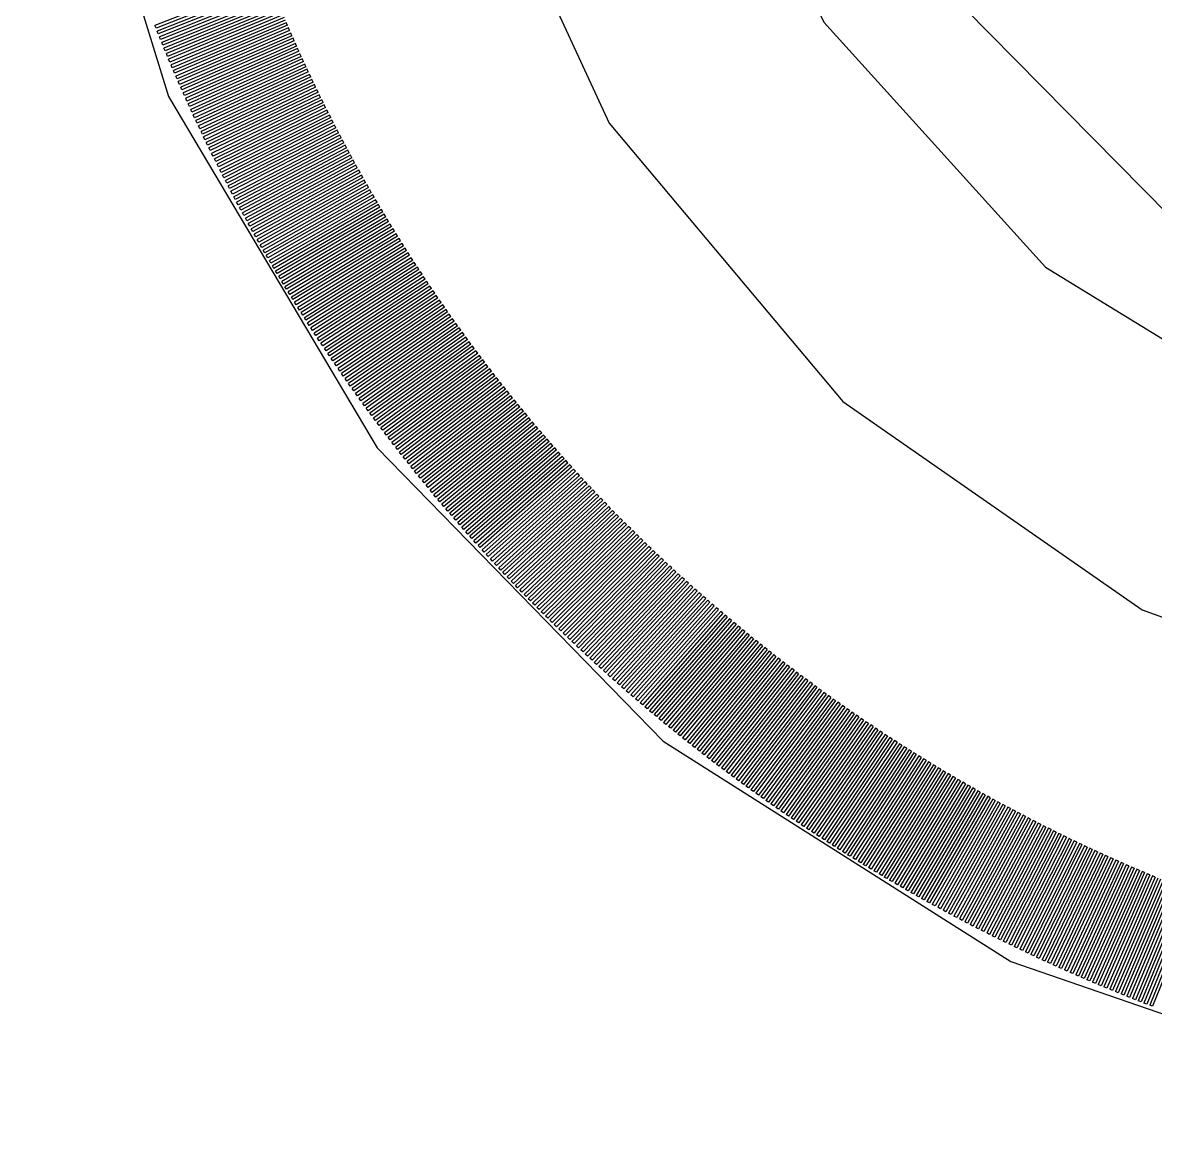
# Model space of a CAD drawing. Header units: millimetres. Extents: x -37.9 to 37.9, y -37.3 to 37.1.
# Drawn here: x -37.89 to -13.86, y -37.35 to -13.67 of the extents above; entities that cross this region are included whole.
import ezdxf

# ---------------------------------------------------------------- set-up
doc = ezdxf.new("R2010")
doc.units = ezdxf.units.MM

msp = doc.modelspace()

# ---------------------------------------------------------------- linework, layer by layer
at = {"color": 7, "linetype": 'Continuous'}
for p, q in [((-32.664, -12.783), (-35.085, -13.73)), ((-32.642, -12.838), (-35.061, -13.79)), ((-32.62, -12.894), (-35.037, -13.85)), ((-32.598, -12.95), (-35.013, -13.91)), ((-32.575, -13.006), (-34.989, -13.97)), ((-32.553, -13.062), (-34.965, -14.03)), ((-32.53, -13.117), (-34.941, -14.089)), ((-32.507, -13.173), (-34.916, -14.149)), ((-32.484, -13.228), (-34.892, -14.209)), ((-32.461, -13.284), (-34.867, -14.268)), ((-32.438, -13.34), (-34.842, -14.328)), ((-32.415, -13.395), (-34.818, -14.388)), ((-32.392, -13.45), (-34.793, -14.447)), ((-32.369, -13.506), (-34.767, -14.507)), ((-32.345, -13.561), (-34.742, -14.566)), ((-32.322, -13.616), (-34.717, -14.626)), ((-32.298, -13.672), (-34.692, -14.685)), ((-32.274, -13.727), (-32.298, -13.672)), ((-35.061, -13.79), (-35.085, -13.73)), ((-35.013, -13.91), (-35.037, -13.85)), ((-32.274, -13.727), (-34.666, -14.744)), ((-32.25, -13.782), (-34.64, -14.804)), ((-32.226, -13.837), (-34.615, -14.863)), ((-32.202, -13.892), (-34.589, -14.922)), ((-32.226, -13.837), (-32.25, -13.782)), ((-32.178, -13.947), (-32.202, -13.892)), ((-34.965, -14.03), (-34.989, -13.97)), ((-34.916, -14.149), (-34.941, -14.089)), ((-32.178, -13.947), (-34.563, -14.981)), ((-32.154, -14.002), (-34.537, -15.04)), ((-32.13, -14.057), (-34.511, -15.099)), ((-32.105, -14.112), (-34.485, -15.158)), ((-32.081, -14.167), (-34.458, -15.217)), ((-32.13, -14.057), (-32.154, -14.002)), ((-32.081, -14.167), (-32.105, -14.112)), ((-34.867, -14.268), (-34.892, -14.209)), ((-34.818, -14.388), (-34.842, -14.328)), ((-32.056, -14.222), (-34.432, -15.276)), ((-32.031, -14.277), (-34.405, -15.335)), ((-32.007, -14.332), (-34.379, -15.394)), ((-31.982, -14.386), (-34.352, -15.453)), ((-32.031, -14.277), (-32.056, -14.222)), ((-31.982, -14.386), (-32.007, -14.332)), ((-34.767, -14.507), (-34.793, -14.447)), ((-34.717, -14.626), (-34.742, -14.566)), ((-31.957, -14.441), (-34.325, -15.511)), ((-31.932, -14.496), (-34.298, -15.57)), ((-31.906, -14.55), (-34.271, -15.629)), ((-31.881, -14.605), (-34.244, -15.687)), ((-31.856, -14.659), (-34.216, -15.746)), ((-31.932, -14.496), (-31.957, -14.441)), ((-31.881, -14.605), (-31.906, -14.55)), ((-31.83, -14.714), (-31.856, -14.659)), ((-34.666, -14.744), (-34.692, -14.685)), ((-34.615, -14.863), (-34.64, -14.804)), ((-31.83, -14.714), (-34.189, -15.804)), ((-31.804, -14.768), (-34.162, -15.863)), ((-31.779, -14.823), (-34.134, -15.921)), ((-31.753, -14.877), (-34.106, -15.979)), ((-31.779, -14.823), (-31.804, -14.768)), ((-31.727, -14.931), (-31.753, -14.877)), ((-34.563, -14.981), (-34.589, -14.922)), ((-34.511, -15.099), (-34.537, -15.04)), ((-31.727, -14.931), (-34.078, -16.038)), ((-31.701, -14.985), (-34.051, -16.096)), ((-31.675, -15.04), (-34.022, -16.154)), ((-31.649, -15.094), (-33.994, -16.212)), ((-31.675, -15.04), (-31.701, -14.985)), ((-31.623, -15.148), (-31.649, -15.094)), ((-34.458, -15.217), (-34.485, -15.158)), ((-34.405, -15.335), (-34.432, -15.276)), ((-31.623, -15.148), (-33.966, -16.27)), ((-31.596, -15.202), (-33.938, -16.328)), ((-31.57, -15.256), (-33.909, -16.386)), ((-31.543, -15.31), (-33.881, -16.444)), ((-31.517, -15.364), (-33.852, -16.502)), ((-31.57, -15.256), (-31.596, -15.202)), ((-31.517, -15.364), (-31.543, -15.31)), ((-34.352, -15.453), (-34.379, -15.394)), ((-34.298, -15.57), (-34.325, -15.511)), ((-31.49, -15.417), (-33.823, -16.56)), ((-31.463, -15.471), (-33.795, -16.618)), ((-31.436, -15.525), (-33.766, -16.676)), ((-31.409, -15.579), (-33.737, -16.733)), ((-31.463, -15.471), (-31.49, -15.417)), ((-31.409, -15.579), (-31.436, -15.525)), ((-34.244, -15.687), (-34.271, -15.629)), ((-34.189, -15.804), (-34.216, -15.746)), ((-34.134, -15.921), (-34.162, -15.863)), ((-31.382, -15.632), (-33.708, -16.791)), ((-31.355, -15.686), (-33.678, -16.849)), ((-31.327, -15.74), (-33.649, -16.906)), ((-31.3, -15.793), (-33.619, -16.964)), ((-31.272, -15.847), (-33.59, -17.021)), ((-31.355, -15.686), (-31.382, -15.632)), ((-31.3, -15.793), (-31.327, -15.74)), ((-31.245, -15.9), (-31.272, -15.847)), ((-34.078, -16.038), (-34.106, -15.979)), ((-34.022, -16.154), (-34.051, -16.096)), ((-31.245, -15.9), (-33.56, -17.078)), ((-31.217, -15.953), (-33.53, -17.136)), ((-31.189, -16.007), (-33.501, -17.193)), ((-31.161, -16.06), (-33.471, -17.25)), ((-31.189, -16.007), (-31.217, -15.953)), ((-31.133, -16.113), (-31.161, -16.06)), ((-33.966, -16.27), (-33.994, -16.212)), ((-33.909, -16.386), (-33.938, -16.328)), ((-31.133, -16.113), (-33.441, -17.307)), ((-31.105, -16.166), (-33.41, -17.365)), ((-31.077, -16.22), (-33.38, -17.422)), ((-31.049, -16.273), (-33.35, -17.479)), ((-31.02, -16.326), (-33.319, -17.536)), ((-31.077, -16.22), (-31.105, -16.166)), ((-31.02, -16.326), (-31.049, -16.273)), ((-33.852, -16.502), (-33.881, -16.444)), ((-33.795, -16.618), (-33.823, -16.56)), ((-30.992, -16.379), (-33.289, -17.593)), ((-30.963, -16.432), (-33.258, -17.649)), ((-30.935, -16.485), (-33.227, -17.706)), ((-30.906, -16.537), (-33.196, -17.763)), ((-30.963, -16.432), (-30.992, -16.379)), ((-30.906, -16.537), (-30.935, -16.485)), ((-33.737, -16.733), (-33.766, -16.676)), ((-33.678, -16.849), (-33.708, -16.791)), ((-30.877, -16.59), (-33.165, -17.82)), ((-30.848, -16.643), (-33.134, -17.876)), ((-30.819, -16.696), (-33.103, -17.933)), ((-30.79, -16.748), (-33.072, -17.989)), ((-30.761, -16.801), (-33.04, -18.046)), ((-30.848, -16.643), (-30.877, -16.59)), ((-30.79, -16.748), (-30.819, -16.696)), ((-30.731, -16.853), (-30.761, -16.801)), ((-33.619, -16.964), (-33.649, -16.906)), ((-33.56, -17.078), (-33.59, -17.021)), ((-30.731, -16.853), (-33.009, -18.102)), ((-30.702, -16.906), (-32.977, -18.159)), ((-30.672, -16.958), (-32.946, -18.215)), ((-30.643, -17.011), (-32.914, -18.271)), ((-30.613, -17.063), (-32.882, -18.327)), ((-30.672, -16.958), (-30.702, -16.906)), ((-30.613, -17.063), (-30.643, -17.011)), ((-33.501, -17.193), (-33.53, -17.136)), ((-33.441, -17.307), (-33.471, -17.25)), ((-30.583, -17.115), (-32.85, -18.384)), ((-30.553, -17.167), (-32.818, -18.44)), ((-30.524, -17.22), (-32.786, -18.496)), ((-30.493, -17.272), (-32.753, -18.552)), ((-30.553, -17.167), (-30.583, -17.115)), ((-30.493, -17.272), (-30.524, -17.22)), ((-33.38, -17.422), (-33.41, -17.365)), ((-33.319, -17.536), (-33.35, -17.479)), ((-30.463, -17.324), (-32.721, -18.608)), ((-30.433, -17.376), (-32.688, -18.663)), ((-30.403, -17.428), (-32.656, -18.719)), ((-30.372, -17.48), (-32.623, -18.775)), ((-30.342, -17.531), (-32.59, -18.831)), ((-30.433, -17.376), (-30.463, -17.324)), ((-30.372, -17.48), (-30.403, -17.428)), ((-30.311, -17.583), (-30.342, -17.531)), ((-33.258, -17.649), (-33.289, -17.593)), ((-33.196, -17.763), (-33.227, -17.706)), ((-30.311, -17.583), (-32.558, -18.886)), ((-30.28, -17.635), (-32.525, -18.942)), ((-30.25, -17.687), (-32.491, -18.997)), ((-30.219, -17.738), (-32.458, -19.053)), ((-30.25, -17.687), (-30.28, -17.635)), ((-30.188, -17.79), (-30.219, -17.738)), ((-33.134, -17.876), (-33.165, -17.82)), ((-33.072, -17.989), (-33.103, -17.933)), ((-30.188, -17.79), (-32.425, -19.108)), ((-30.157, -17.841), (-32.392, -19.164)), ((-30.125, -17.893), (-32.358, -19.219)), ((-30.094, -17.944), (-32.325, -19.274)), ((-30.063, -17.996), (-32.291, -19.329)), ((-30.125, -17.893), (-30.157, -17.841)), ((-30.063, -17.996), (-30.094, -17.944)), ((-33.009, -18.102), (-33.04, -18.046)), ((-32.946, -18.215), (-32.977, -18.159)), ((-30.031, -18.047), (-32.257, -19.384)), ((-30, -18.098), (-32.223, -19.439)), ((-29.968, -18.149), (-32.189, -19.494)), ((-29.937, -18.201), (-32.155, -19.549)), ((-29.905, -18.252), (-32.121, -19.604)), ((-30, -18.098), (-30.031, -18.047)), ((-29.937, -18.201), (-29.968, -18.149)), ((-29.873, -18.303), (-29.905, -18.252)), ((-32.882, -18.327), (-32.914, -18.271)), ((-32.818, -18.44), (-32.85, -18.384)), ((-32.753, -18.552), (-32.786, -18.496)), ((-29.873, -18.303), (-32.087, -19.659)), ((-29.841, -18.354), (-32.052, -19.714)), ((-29.809, -18.405), (-32.018, -19.769)), ((-29.777, -18.455), (-31.983, -19.823)), ((-29.744, -18.506), (-31.949, -19.878)), ((-29.809, -18.405), (-29.841, -18.354)), ((-29.744, -18.506), (-29.777, -18.455)), ((-32.688, -18.663), (-32.721, -18.608)), ((-32.623, -18.775), (-32.656, -18.719)), ((-29.712, -18.557), (-31.914, -19.932)), ((-29.679, -18.608), (-31.879, -19.987)), ((-29.647, -18.658), (-31.844, -20.041)), ((-29.614, -18.709), (-31.809, -20.095)), ((-29.679, -18.608), (-29.712, -18.557)), ((-29.614, -18.709), (-29.647, -18.658)), ((-32.558, -18.886), (-32.59, -18.831)), ((-32.491, -18.997), (-32.525, -18.942)), ((-29.582, -18.759), (-31.774, -20.15)), ((-29.549, -18.81), (-31.739, -20.204)), ((-29.516, -18.86), (-31.703, -20.258)), ((-29.483, -18.911), (-31.668, -20.312)), ((-29.45, -18.961), (-31.632, -20.366)), ((-29.549, -18.81), (-29.582, -18.759)), ((-29.483, -18.911), (-29.516, -18.86)), ((-29.417, -19.011), (-29.45, -18.961)), ((-32.425, -19.108), (-32.458, -19.053)), ((-32.358, -19.219), (-32.392, -19.164)), ((-29.417, -19.011), (-31.597, -20.42)), ((-29.383, -19.061), (-31.561, -20.474)), ((-29.35, -19.112), (-31.525, -20.528)), ((-29.317, -19.162), (-31.489, -20.582)), ((-29.283, -19.212), (-31.453, -20.635)), ((-29.35, -19.112), (-29.383, -19.061)), ((-29.283, -19.212), (-29.317, -19.162)), ((-32.291, -19.329), (-32.325, -19.274)), ((-32.223, -19.439), (-32.257, -19.384)), ((-29.249, -19.262), (-31.417, -20.689)), ((-29.216, -19.311), (-31.381, -20.743)), ((-29.182, -19.361), (-31.345, -20.796)), ((-29.148, -19.411), (-31.308, -20.85)), ((-29.114, -19.461), (-31.272, -20.903)), ((-29.216, -19.311), (-29.249, -19.262)), ((-29.148, -19.411), (-29.182, -19.361)), ((-29.08, -19.51), (-29.114, -19.461)), ((-32.155, -19.549), (-32.189, -19.494)), ((-32.087, -19.659), (-32.121, -19.604)), ((-29.08, -19.51), (-31.235, -20.956)), ((-29.046, -19.56), (-31.199, -21.01)), ((-29.012, -19.61), (-31.162, -21.063)), ((-28.977, -19.659), (-31.125, -21.116)), ((-28.943, -19.708), (-31.088, -21.169)), ((-29.012, -19.61), (-29.046, -19.56)), ((-28.943, -19.708), (-28.977, -19.659)), ((-32.018, -19.769), (-32.052, -19.714)), ((-31.949, -19.878), (-31.983, -19.823)), ((-31.879, -19.987), (-31.914, -19.932)), ((-28.908, -19.758), (-31.051, -21.222)), ((-28.874, -19.807), (-31.014, -21.275)), ((-28.839, -19.856), (-30.976, -21.328)), ((-28.804, -19.905), (-30.939, -21.381)), ((-28.874, -19.807), (-28.908, -19.758)), ((-28.804, -19.905), (-28.839, -19.856)), ((-31.809, -20.095), (-31.844, -20.041)), ((-31.739, -20.204), (-31.774, -20.15)), ((-28.77, -19.955), (-30.902, -21.433)), ((-28.735, -20.004), (-30.864, -21.486)), ((-28.7, -20.053), (-30.827, -21.539)), ((-28.664, -20.102), (-30.789, -21.591)), ((-28.629, -20.15), (-30.751, -21.644)), ((-28.735, -20.004), (-28.77, -19.955)), ((-28.664, -20.102), (-28.7, -20.053)), ((-28.594, -20.199), (-28.629, -20.15)), ((-31.668, -20.312), (-31.703, -20.258)), ((-31.597, -20.42), (-31.632, -20.366)), ((-28.594, -20.199), (-30.713, -21.696)), ((-28.559, -20.248), (-30.675, -21.749)), ((-28.523, -20.297), (-30.637, -21.801)), ((-28.488, -20.345), (-30.599, -21.853)), ((-28.452, -20.394), (-30.561, -21.905)), ((-28.523, -20.297), (-28.559, -20.248)), ((-28.452, -20.394), (-28.488, -20.345)), ((-31.525, -20.528), (-31.561, -20.474)), ((-31.453, -20.635), (-31.489, -20.582)), ((-28.416, -20.442), (-30.522, -21.957)), ((-28.38, -20.491), (-30.484, -22.009)), ((-28.345, -20.539), (-30.445, -22.061)), ((-28.309, -20.587), (-30.406, -22.113)), ((-28.272, -20.636), (-30.368, -22.165)), ((-28.38, -20.491), (-28.416, -20.442)), ((-28.309, -20.587), (-28.345, -20.539)), ((-28.236, -20.684), (-28.272, -20.636)), ((-31.381, -20.743), (-31.417, -20.689)), ((-31.308, -20.85), (-31.345, -20.796)), ((-31.235, -20.956), (-31.272, -20.903)), ((-28.236, -20.684), (-30.329, -22.217)), ((-28.2, -20.732), (-30.29, -22.268)), ((-28.164, -20.78), (-30.251, -22.32)), ((-28.127, -20.828), (-30.212, -22.372)), ((-28.091, -20.876), (-30.173, -22.423)), ((-28.164, -20.78), (-28.2, -20.732)), ((-28.091, -20.876), (-28.127, -20.828)), ((-31.162, -21.063), (-31.199, -21.01)), ((-31.088, -21.169), (-31.125, -21.116)), ((-28.054, -20.924), (-30.133, -22.474)), ((-28.018, -20.972), (-30.094, -22.526)), ((-27.981, -21.019), (-30.054, -22.577)), ((-27.944, -21.067), (-30.015, -22.628)), ((-27.907, -21.115), (-29.975, -22.679)), ((-28.018, -20.972), (-28.054, -20.924)), ((-27.944, -21.067), (-27.981, -21.019)), ((-27.87, -21.162), (-27.907, -21.115)), ((-31.014, -21.275), (-31.051, -21.222)), ((-30.939, -21.381), (-30.976, -21.328)), ((-27.87, -21.162), (-29.935, -22.731)), ((-27.833, -21.21), (-29.896, -22.782)), ((-27.796, -21.257), (-29.856, -22.832)), ((-27.758, -21.304), (-29.816, -22.883)), ((-27.721, -21.352), (-29.776, -22.934)), ((-27.796, -21.257), (-27.833, -21.21)), ((-27.721, -21.352), (-27.758, -21.304)), ((-30.864, -21.486), (-30.902, -21.433)), ((-30.789, -21.591), (-30.827, -21.539)), ((-27.684, -21.399), (-29.735, -22.985)), ((-27.646, -21.446), (-29.695, -23.035)), ((-27.609, -21.493), (-29.655, -23.086)), ((-27.571, -21.54), (-29.614, -23.137)), ((-27.533, -21.587), (-29.574, -23.187)), ((-27.646, -21.446), (-27.684, -21.399)), ((-27.571, -21.54), (-27.609, -21.493)), ((-27.495, -21.634), (-27.533, -21.587)), ((-30.713, -21.696), (-30.751, -21.644)), ((-30.637, -21.801), (-30.675, -21.749)), ((-30.561, -21.905), (-30.599, -21.853)), ((-27.495, -21.634), (-29.533, -23.237)), ((-27.457, -21.681), (-29.492, -23.288)), ((-27.419, -21.728), (-29.451, -23.338)), ((-27.381, -21.774), (-29.41, -23.388)), ((-27.343, -21.821), (-29.369, -23.438)), ((-27.305, -21.868), (-29.328, -23.488)), ((-27.419, -21.728), (-27.457, -21.681)), ((-27.343, -21.821), (-27.381, -21.774)), ((-27.266, -21.914), (-27.305, -21.868)), ((-30.484, -22.009), (-30.522, -21.957)), ((-30.406, -22.113), (-30.445, -22.061)), ((-27.266, -21.914), (-29.287, -23.538)), ((-27.228, -21.961), (-29.246, -23.588)), ((-27.189, -22.007), (-29.204, -23.638)), ((-27.151, -22.053), (-29.163, -23.688)), ((-27.112, -22.099), (-29.121, -23.737)), ((-27.189, -22.007), (-27.228, -21.961)), ((-27.112, -22.099), (-27.151, -22.053)), ((-30.329, -22.217), (-30.368, -22.165)), ((-30.251, -22.32), (-30.29, -22.268)), ((-27.073, -22.146), (-29.08, -23.787)), ((-27.035, -22.192), (-29.038, -23.836)), ((-26.996, -22.238), (-28.996, -23.886)), ((-26.957, -22.284), (-28.954, -23.935)), ((-26.917, -22.33), (-28.912, -23.984)), ((-27.035, -22.192), (-27.073, -22.146)), ((-26.957, -22.284), (-26.996, -22.238)), ((-26.878, -22.375), (-26.917, -22.33)), ((-30.173, -22.423), (-30.212, -22.372)), ((-30.094, -22.526), (-30.133, -22.474)), ((-30.015, -22.628), (-30.054, -22.577)), ((-26.878, -22.375), (-28.87, -24.034)), ((-26.839, -22.421), (-28.828, -24.083)), ((-26.8, -22.467), (-28.786, -24.132)), ((-26.76, -22.512), (-28.743, -24.181)), ((-26.721, -22.558), (-28.701, -24.23)), ((-26.8, -22.467), (-26.839, -22.421)), ((-26.721, -22.558), (-26.76, -22.512)), ((-29.935, -22.731), (-29.975, -22.679)), ((-29.856, -22.832), (-29.896, -22.782)), ((-26.681, -22.603), (-28.658, -24.279)), ((-26.641, -22.649), (-28.616, -24.327)), ((-26.602, -22.694), (-28.573, -24.376)), ((-26.562, -22.739), (-28.53, -24.425)), ((-26.522, -22.785), (-28.488, -24.473)), ((-26.482, -22.83), (-28.445, -24.522)), ((-26.641, -22.649), (-26.681, -22.603)), ((-26.562, -22.739), (-26.602, -22.694)), ((-26.482, -22.83), (-26.522, -22.785)), ((-29.776, -22.934), (-29.816, -22.883)), ((-29.695, -23.035), (-29.735, -22.985)), ((-26.442, -22.875), (-28.402, -24.57)), ((-26.402, -22.92), (-28.358, -24.619)), ((-26.362, -22.965), (-28.315, -24.667)), ((-26.321, -23.01), (-28.272, -24.715)), ((-26.281, -23.054), (-28.228, -24.763)), ((-26.402, -22.92), (-26.442, -22.875)), ((-26.321, -23.01), (-26.362, -22.965)), ((-26.24, -23.099), (-26.281, -23.054)), ((-29.614, -23.137), (-29.655, -23.086)), ((-29.533, -23.237), (-29.574, -23.187)), ((-29.451, -23.338), (-29.492, -23.288)), ((-26.24, -23.099), (-28.185, -24.811)), ((-26.2, -23.144), (-28.141, -24.859)), ((-26.159, -23.188), (-28.098, -24.907)), ((-26.118, -23.233), (-28.054, -24.955)), ((-26.078, -23.277), (-28.01, -25.002)), ((-26.159, -23.188), (-26.2, -23.144)), ((-26.078, -23.277), (-26.118, -23.233)), ((-29.369, -23.438), (-29.41, -23.388)), ((-29.287, -23.538), (-29.328, -23.488)), ((-26.037, -23.322), (-27.966, -25.05)), ((-25.996, -23.366), (-27.922, -25.098)), ((-25.955, -23.41), (-27.878, -25.145)), ((-25.914, -23.454), (-27.834, -25.193)), ((-25.872, -23.498), (-27.79, -25.24)), ((-25.831, -23.542), (-27.746, -25.287)), ((-25.996, -23.366), (-26.037, -23.322)), ((-25.914, -23.454), (-25.955, -23.41)), ((-25.831, -23.542), (-25.872, -23.498)), ((-29.204, -23.638), (-29.246, -23.588)), ((-29.121, -23.737), (-29.163, -23.688)), ((-29.038, -23.836), (-29.08, -23.787)), ((-25.79, -23.586), (-27.701, -25.334)), ((-25.748, -23.63), (-27.657, -25.382)), ((-25.707, -23.674), (-27.612, -25.429)), ((-25.665, -23.718), (-27.567, -25.476)), ((-25.624, -23.761), (-27.523, -25.522)), ((-25.748, -23.63), (-25.79, -23.586)), ((-25.665, -23.718), (-25.707, -23.674)), ((-25.582, -23.805), (-25.624, -23.761)), ((-28.954, -23.935), (-28.996, -23.886)), ((-28.87, -24.034), (-28.912, -23.984)), ((-25.582, -23.805), (-27.478, -25.569)), ((-25.54, -23.849), (-27.433, -25.616)), ((-25.498, -23.892), (-27.388, -25.663)), ((-25.456, -23.935), (-27.343, -25.709)), ((-25.414, -23.979), (-27.298, -25.756)), ((-25.372, -24.022), (-27.252, -25.802)), ((-25.498, -23.892), (-25.54, -23.849)), ((-25.414, -23.979), (-25.456, -23.935)), ((-25.33, -24.065), (-25.372, -24.022)), ((-28.786, -24.132), (-28.828, -24.083)), ((-28.701, -24.23), (-28.743, -24.181)), ((-25.33, -24.065), (-27.207, -25.848)), ((-25.288, -24.108), (-27.162, -25.895)), ((-25.245, -24.151), (-27.116, -25.941)), ((-25.203, -24.194), (-27.071, -25.987)), ((-25.16, -24.237), (-27.025, -26.033)), ((-25.245, -24.151), (-25.288, -24.108)), ((-25.16, -24.237), (-25.203, -24.194)), ((-28.616, -24.327), (-28.658, -24.279)), ((-28.53, -24.425), (-28.573, -24.376)), ((-28.445, -24.522), (-28.488, -24.473)), ((-25.118, -24.28), (-26.979, -26.079)), ((-25.075, -24.322), (-26.933, -26.125)), ((-25.032, -24.365), (-26.887, -26.171)), ((-24.989, -24.407), (-26.841, -26.216)), ((-24.947, -24.45), (-26.795, -26.262)), ((-24.904, -24.492), (-26.749, -26.307)), ((-25.075, -24.322), (-25.118, -24.28)), ((-24.989, -24.407), (-25.032, -24.365)), ((-24.904, -24.492), (-24.947, -24.45)), ((-28.358, -24.619), (-28.402, -24.57)), ((-28.272, -24.715), (-28.315, -24.667)), ((-24.86, -24.535), (-26.703, -26.353)), ((-24.817, -24.577), (-26.657, -26.398)), ((-24.774, -24.619), (-26.61, -26.444)), ((-24.731, -24.661), (-26.564, -26.489)), ((-24.688, -24.703), (-26.517, -26.534)), ((-24.644, -24.745), (-26.47, -26.579)), ((-24.817, -24.577), (-24.86, -24.535)), ((-24.731, -24.661), (-24.774, -24.619)), ((-24.644, -24.745), (-24.688, -24.703)), ((-28.185, -24.811), (-28.228, -24.763)), ((-28.098, -24.907), (-28.141, -24.859)), ((-28.01, -25.002), (-28.054, -24.955)), ((-24.601, -24.787), (-26.424, -26.624)), ((-24.557, -24.829), (-26.377, -26.669)), ((-24.513, -24.87), (-26.33, -26.714)), ((-24.47, -24.912), (-26.283, -26.758)), ((-24.426, -24.954), (-26.236, -26.803)), ((-24.382, -24.995), (-26.189, -26.848)), ((-24.557, -24.829), (-24.601, -24.787)), ((-24.47, -24.912), (-24.513, -24.87)), ((-24.382, -24.995), (-24.426, -24.954)), ((-27.922, -25.098), (-27.966, -25.05)), ((-27.834, -25.193), (-27.878, -25.145)), ((-24.338, -25.037), (-26.142, -26.892)), ((-24.294, -25.078), (-26.094, -26.937)), ((-24.25, -25.119), (-26.047, -26.981)), ((-24.206, -25.16), (-26, -27.025)), ((-24.162, -25.202), (-25.952, -27.069)), ((-24.294, -25.078), (-24.338, -25.037)), ((-24.206, -25.16), (-24.25, -25.119)), ((-24.117, -25.243), (-24.162, -25.202)), ((-27.746, -25.287), (-27.79, -25.24)), ((-27.657, -25.382), (-27.701, -25.334)), ((-27.567, -25.476), (-27.612, -25.429)), ((-24.117, -25.243), (-25.905, -27.113)), ((-24.073, -25.284), (-25.857, -27.157)), ((-24.028, -25.324), (-25.809, -27.201)), ((-23.984, -25.365), (-25.761, -27.245)), ((-23.939, -25.406), (-25.713, -27.289)), ((-23.895, -25.447), (-25.665, -27.332)), ((-24.028, -25.324), (-24.073, -25.284)), ((-23.939, -25.406), (-23.984, -25.365)), ((-23.85, -25.487), (-23.895, -25.447)), ((-27.478, -25.569), (-27.523, -25.522)), ((-27.388, -25.663), (-27.433, -25.616)), ((-27.298, -25.756), (-27.343, -25.709)), ((-23.85, -25.487), (-25.617, -27.376)), ((-23.805, -25.528), (-25.569, -27.42)), ((-23.76, -25.568), (-25.521, -27.463)), ((-23.715, -25.608), (-25.473, -27.506)), ((-23.67, -25.649), (-25.424, -27.55)), ((-23.625, -25.689), (-25.376, -27.593)), ((-23.76, -25.568), (-23.805, -25.528)), ((-23.67, -25.649), (-23.715, -25.608)), ((-23.58, -25.729), (-23.625, -25.689)), ((-27.207, -25.848), (-27.252, -25.802)), ((-27.116, -25.941), (-27.162, -25.895)), ((-23.58, -25.729), (-25.327, -27.636)), ((-23.534, -25.769), (-25.279, -27.679)), ((-23.489, -25.809), (-25.23, -27.722)), ((-23.444, -25.849), (-25.181, -27.765)), ((-23.398, -25.889), (-25.132, -27.807)), ((-23.353, -25.928), (-25.083, -27.85)), ((-23.489, -25.809), (-23.534, -25.769)), ((-23.398, -25.889), (-23.444, -25.849)), ((-23.307, -25.968), (-23.353, -25.928)), ((-27.025, -26.033), (-27.071, -25.987)), ((-26.933, -26.125), (-26.979, -26.079)), ((-26.841, -26.216), (-26.887, -26.171)), ((-23.307, -25.968), (-25.034, -27.892)), ((-23.261, -26.008), (-24.985, -27.935)), ((-23.216, -26.047), (-24.936, -27.977)), ((-23.17, -26.086), (-24.887, -28.02)), ((-23.124, -26.126), (-24.838, -28.062)), ((-23.078, -26.165), (-24.788, -28.104)), ((-23.216, -26.047), (-23.261, -26.008)), ((-23.124, -26.126), (-23.17, -26.086)), ((-23.032, -26.204), (-23.078, -26.165)), ((-26.749, -26.307), (-26.795, -26.262)), ((-26.657, -26.398), (-26.703, -26.353)), ((-23.032, -26.204), (-24.739, -28.146)), ((-22.986, -26.243), (-24.689, -28.188)), ((-22.94, -26.282), (-24.64, -28.23)), ((-22.893, -26.321), (-24.59, -28.272)), ((-22.847, -26.36), (-24.54, -28.313)), ((-22.801, -26.399), (-24.49, -28.355)), ((-22.754, -26.437), (-24.44, -28.397)), ((-22.94, -26.282), (-22.986, -26.243)), ((-22.847, -26.36), (-22.893, -26.321)), ((-22.754, -26.437), (-22.801, -26.399)), ((-26.564, -26.489), (-26.61, -26.444)), ((-26.47, -26.579), (-26.517, -26.534)), ((-26.377, -26.669), (-26.424, -26.624)), ((-22.708, -26.476), (-24.39, -28.438)), ((-22.661, -26.514), (-24.34, -28.479)), ((-22.614, -26.553), (-24.29, -28.521)), ((-22.568, -26.591), (-24.24, -28.562)), ((-22.521, -26.63), (-24.19, -28.603)), ((-22.474, -26.668), (-24.139, -28.644)), ((-22.661, -26.514), (-22.708, -26.476)), ((-22.568, -26.591), (-22.614, -26.553)), ((-22.474, -26.668), (-22.521, -26.63)), ((-26.283, -26.758), (-26.33, -26.714)), ((-26.189, -26.848), (-26.236, -26.803)), ((-26.094, -26.937), (-26.142, -26.892)), ((-22.427, -26.706), (-24.089, -28.685)), ((-22.38, -26.744), (-24.039, -28.726)), ((-22.333, -26.782), (-23.988, -28.767)), ((-22.286, -26.82), (-23.937, -28.807)), ((-22.238, -26.857), (-23.887, -28.848)), ((-22.191, -26.895), (-23.836, -28.888)), ((-22.38, -26.744), (-22.427, -26.706)), ((-22.286, -26.82), (-22.333, -26.782)), ((-22.191, -26.895), (-22.238, -26.857)), ((-26, -27.025), (-26.047, -26.981)), ((-25.905, -27.113), (-25.952, -27.069)), ((-25.809, -27.201), (-25.857, -27.157)), ((-22.144, -26.933), (-23.785, -28.929)), ((-22.096, -26.97), (-23.734, -28.969)), ((-22.049, -27.008), (-23.683, -29.009)), ((-22.001, -27.045), (-23.632, -29.05)), ((-21.954, -27.082), (-23.581, -29.09)), ((-21.906, -27.12), (-23.53, -29.13)), ((-21.858, -27.157), (-23.478, -29.169)), ((-22.096, -26.97), (-22.144, -26.933)), ((-22.001, -27.045), (-22.049, -27.008)), ((-21.906, -27.12), (-21.954, -27.082)), ((-21.811, -27.194), (-21.858, -27.157)), ((-25.713, -27.289), (-25.761, -27.245)), ((-25.617, -27.376), (-25.665, -27.332)), ((-21.811, -27.194), (-23.427, -29.209)), ((-21.763, -27.231), (-23.375, -29.249)), ((-21.715, -27.268), (-23.324, -29.289)), ((-21.667, -27.304), (-23.272, -29.328)), ((-21.619, -27.341), (-23.221, -29.367)), ((-21.57, -27.378), (-23.169, -29.407)), ((-21.715, -27.268), (-21.763, -27.231)), ((-21.619, -27.341), (-21.667, -27.304)), ((-21.522, -27.414), (-21.57, -27.378)), ((-25.521, -27.463), (-25.569, -27.42)), ((-25.424, -27.55), (-25.473, -27.506)), ((-25.327, -27.636), (-25.376, -27.593)), ((-21.522, -27.414), (-23.117, -29.446)), ((-21.474, -27.451), (-23.065, -29.485)), ((-21.426, -27.487), (-23.013, -29.524)), ((-21.377, -27.524), (-22.961, -29.563)), ((-21.329, -27.56), (-22.909, -29.602)), ((-21.28, -27.596), (-22.857, -29.641)), ((-21.232, -27.632), (-22.805, -29.68)), ((-21.426, -27.487), (-21.474, -27.451)), ((-21.329, -27.56), (-21.377, -27.524)), ((-21.232, -27.632), (-21.28, -27.596)), ((-25.23, -27.722), (-25.279, -27.679)), ((-25.132, -27.807), (-25.181, -27.765)), ((-25.034, -27.892), (-25.083, -27.85)), ((-21.183, -27.668), (-22.753, -29.718)), ((-21.134, -27.704), (-22.7, -29.757)), ((-21.085, -27.74), (-22.648, -29.795)), ((-21.036, -27.775), (-22.595, -29.834)), ((-20.988, -27.811), (-22.543, -29.872)), ((-20.939, -27.846), (-22.49, -29.91)), ((-21.134, -27.704), (-21.183, -27.668)), ((-21.036, -27.775), (-21.085, -27.74)), ((-20.939, -27.846), (-20.988, -27.811)), ((-24.936, -27.977), (-24.985, -27.935)), ((-24.838, -28.062), (-24.887, -28.02)), ((-24.739, -28.146), (-24.788, -28.104)), ((-20.889, -27.882), (-22.438, -29.948)), ((-20.84, -27.917), (-22.385, -29.986)), ((-20.791, -27.952), (-22.332, -30.024)), ((-20.742, -27.988), (-22.279, -30.062)), ((-20.693, -28.023), (-22.226, -30.1)), ((-20.643, -28.058), (-22.173, -30.137)), ((-20.594, -28.093), (-22.12, -30.175)), ((-20.84, -27.917), (-20.889, -27.882)), ((-20.742, -27.988), (-20.791, -27.952)), ((-20.643, -28.058), (-20.693, -28.023)), ((-20.544, -28.128), (-20.594, -28.093)), ((-24.64, -28.23), (-24.689, -28.188)), ((-24.54, -28.313), (-24.59, -28.272)), ((-24.44, -28.397), (-24.49, -28.355)), ((-20.544, -28.128), (-22.067, -30.212)), ((-20.495, -28.162), (-22.014, -30.249)), ((-20.445, -28.197), (-21.96, -30.287)), ((-20.395, -28.232), (-21.907, -30.324)), ((-20.346, -28.266), (-21.853, -30.361)), ((-20.296, -28.301), (-21.8, -30.398)), ((-20.246, -28.335), (-21.746, -30.435)), ((-20.445, -28.197), (-20.495, -28.162)), ((-20.346, -28.266), (-20.395, -28.232)), ((-20.246, -28.335), (-20.296, -28.301)), ((-24.34, -28.479), (-24.39, -28.438)), ((-24.24, -28.562), (-24.29, -28.521)), ((-20.196, -28.369), (-21.693, -30.472)), ((-20.146, -28.403), (-21.639, -30.508)), ((-20.096, -28.437), (-21.585, -30.545)), ((-20.046, -28.471), (-21.531, -30.581)), ((-19.996, -28.505), (-21.478, -30.618)), ((-19.945, -28.539), (-21.424, -30.654)), ((-19.895, -28.573), (-21.37, -30.69)), ((-20.146, -28.403), (-20.196, -28.369)), ((-20.046, -28.471), (-20.096, -28.437)), ((-19.945, -28.539), (-19.996, -28.505)), ((-19.845, -28.607), (-19.895, -28.573)), ((-24.139, -28.644), (-24.19, -28.603)), ((-24.039, -28.726), (-24.089, -28.685)), ((-23.937, -28.807), (-23.988, -28.767)), ((-19.845, -28.607), (-21.315, -30.727)), ((-19.794, -28.64), (-21.261, -30.763)), ((-19.744, -28.674), (-21.207, -30.799)), ((-19.693, -28.707), (-21.153, -30.834)), ((-19.643, -28.74), (-21.098, -30.87)), ((-19.592, -28.773), (-21.044, -30.906)), ((-19.541, -28.807), (-20.99, -30.941)), ((-19.491, -28.84), (-20.935, -30.977)), ((-19.744, -28.674), (-19.794, -28.64)), ((-19.643, -28.74), (-19.693, -28.707)), ((-19.541, -28.807), (-19.592, -28.773)), ((-19.44, -28.873), (-19.491, -28.84)), ((-23.836, -28.888), (-23.887, -28.848)), ((-23.734, -28.969), (-23.785, -28.929)), ((-23.632, -29.05), (-23.683, -29.009)), ((-19.44, -28.873), (-20.88, -31.012)), ((-19.389, -28.905), (-20.826, -31.048)), ((-19.338, -28.938), (-20.771, -31.083)), ((-19.287, -28.971), (-20.716, -31.118)), ((-19.236, -29.003), (-20.661, -31.153)), ((-19.185, -29.036), (-20.606, -31.188)), ((-19.133, -29.068), (-20.551, -31.223)), ((-19.338, -28.938), (-19.389, -28.905)), ((-19.236, -29.003), (-19.287, -28.971)), ((-19.133, -29.068), (-19.185, -29.036)), ((-23.53, -29.13), (-23.581, -29.09)), ((-23.427, -29.209), (-23.478, -29.169)), ((-23.324, -29.289), (-23.375, -29.249)), ((-19.082, -29.101), (-20.496, -31.257)), ((-19.031, -29.133), (-20.441, -31.292)), ((-18.979, -29.165), (-20.386, -31.327)), ((-18.928, -29.197), (-20.331, -31.361)), ((-18.877, -29.229), (-20.276, -31.395)), ((-18.825, -29.261), (-20.22, -31.43)), ((-18.773, -29.293), (-20.165, -31.464)), ((-19.031, -29.133), (-19.082, -29.101)), ((-18.928, -29.197), (-18.979, -29.165)), ((-18.825, -29.261), (-18.877, -29.229)), ((-18.722, -29.324), (-18.773, -29.293)), ((-23.221, -29.367), (-23.272, -29.328)), ((-23.117, -29.446), (-23.169, -29.407)), ((-23.013, -29.524), (-23.065, -29.485)), ((-18.722, -29.324), (-20.109, -31.498)), ((-18.67, -29.356), (-20.054, -31.532)), ((-18.618, -29.388), (-19.998, -31.566)), ((-18.566, -29.419), (-19.942, -31.599)), ((-18.515, -29.45), (-19.887, -31.633)), ((-18.463, -29.482), (-19.831, -31.667)), ((-18.411, -29.513), (-19.775, -31.7)), ((-18.359, -29.544), (-19.719, -31.733)), ((-18.618, -29.388), (-18.67, -29.356)), ((-18.515, -29.45), (-18.566, -29.419)), ((-18.411, -29.513), (-18.463, -29.482)), ((-18.306, -29.575), (-18.359, -29.544)), ((-22.909, -29.602), (-22.961, -29.563)), ((-22.805, -29.68), (-22.857, -29.641)), ((-22.7, -29.757), (-22.753, -29.718)), ((-22.595, -29.834), (-22.648, -29.795)), ((-18.306, -29.575), (-19.663, -31.767)), ((-18.254, -29.606), (-19.607, -31.8)), ((-18.202, -29.637), (-19.551, -31.833)), ((-18.15, -29.667), (-19.495, -31.866)), ((-18.097, -29.698), (-19.439, -31.899)), ((-18.045, -29.728), (-19.382, -31.932)), ((-17.993, -29.759), (-19.326, -31.964)), ((-17.94, -29.789), (-19.27, -31.997)), ((-18.202, -29.637), (-18.254, -29.606)), ((-18.097, -29.698), (-18.15, -29.667)), ((-17.993, -29.759), (-18.045, -29.728)), ((-17.888, -29.82), (-17.94, -29.789)), ((-22.49, -29.91), (-22.543, -29.872)), ((-22.385, -29.986), (-22.438, -29.948)), ((-22.279, -30.062), (-22.332, -30.024)), ((-17.888, -29.82), (-19.213, -32.029)), ((-17.835, -29.85), (-19.157, -32.062)), ((-17.782, -29.88), (-19.1, -32.094)), ((-17.73, -29.91), (-19.044, -32.126)), ((-17.677, -29.94), (-18.987, -32.159)), ((-17.624, -29.97), (-18.93, -32.191)), ((-17.571, -29.999), (-18.873, -32.222)), ((-17.518, -30.029), (-18.817, -32.254)), ((-17.782, -29.88), (-17.835, -29.85)), ((-17.677, -29.94), (-17.73, -29.91)), ((-17.571, -29.999), (-17.624, -29.97)), ((-17.465, -30.058), (-17.518, -30.029)), ((-22.173, -30.137), (-22.226, -30.1)), ((-22.067, -30.212), (-22.12, -30.175)), ((-21.96, -30.287), (-22.014, -30.249)), ((-17.465, -30.058), (-18.76, -32.286)), ((-17.412, -30.088), (-18.703, -32.318)), ((-17.359, -30.117), (-18.646, -32.349)), ((-17.306, -30.146), (-18.589, -32.381)), ((-17.253, -30.176), (-18.531, -32.412)), ((-17.2, -30.205), (-18.474, -32.443)), ((-17.146, -30.234), (-18.417, -32.474)), ((-17.093, -30.263), (-18.36, -32.505)), ((-17.359, -30.117), (-17.412, -30.088)), ((-17.253, -30.176), (-17.306, -30.146)), ((-17.146, -30.234), (-17.2, -30.205)), ((-17.04, -30.291), (-17.093, -30.263)), ((-21.853, -30.361), (-21.907, -30.324)), ((-21.746, -30.435), (-21.8, -30.398)), ((-21.639, -30.508), (-21.693, -30.472)), ((-17.04, -30.291), (-18.302, -32.536)), ((-16.986, -30.32), (-18.245, -32.567)), ((-16.933, -30.349), (-18.187, -32.598)), ((-16.879, -30.377), (-18.13, -32.628)), ((-16.825, -30.406), (-18.072, -32.659)), ((-16.772, -30.434), (-18.015, -32.689)), ((-16.718, -30.462), (-17.957, -32.72)), ((-16.664, -30.49), (-17.899, -32.75)), ((-16.61, -30.518), (-17.841, -32.78)), ((-16.933, -30.349), (-16.986, -30.32)), ((-16.825, -30.406), (-16.879, -30.377)), ((-16.718, -30.462), (-16.772, -30.434)), ((-16.61, -30.518), (-16.664, -30.49)), ((-21.531, -30.581), (-21.585, -30.545)), ((-21.424, -30.654), (-21.478, -30.618)), ((-21.315, -30.727), (-21.37, -30.69)), ((-21.207, -30.799), (-21.261, -30.763)), ((-16.557, -30.546), (-17.784, -32.81)), ((-16.503, -30.574), (-17.726, -32.84)), ((-16.449, -30.602), (-17.668, -32.87)), ((-16.395, -30.63), (-17.61, -32.9)), ((-16.341, -30.657), (-17.552, -32.929)), ((-16.287, -30.685), (-17.494, -32.959)), ((-16.232, -30.712), (-17.435, -32.988)), ((-16.178, -30.74), (-17.377, -33.018)), ((-16.503, -30.574), (-16.557, -30.546)), ((-16.395, -30.63), (-16.449, -30.602)), ((-16.287, -30.685), (-16.341, -30.657)), ((-16.178, -30.74), (-16.232, -30.712)), ((-21.098, -30.87), (-21.153, -30.834)), ((-20.99, -30.941), (-21.044, -30.906)), ((-20.88, -31.012), (-20.935, -30.977)), ((-16.124, -30.767), (-17.319, -33.047)), ((-16.07, -30.794), (-17.26, -33.076)), ((-16.015, -30.821), (-17.202, -33.105)), ((-15.961, -30.848), (-17.144, -33.134)), ((-15.906, -30.875), (-17.085, -33.163)), ((-15.852, -30.901), (-17.027, -33.192)), ((-15.797, -30.928), (-16.968, -33.22)), ((-15.743, -30.955), (-16.909, -33.249)), ((-15.688, -30.981), (-16.851, -33.277)), ((-16.07, -30.794), (-16.124, -30.767)), ((-15.961, -30.848), (-16.015, -30.821)), ((-15.852, -30.901), (-15.906, -30.875)), ((-15.743, -30.955), (-15.797, -30.928)), ((-15.633, -31.008), (-15.688, -30.981)), ((-20.771, -31.083), (-20.826, -31.048)), ((-20.661, -31.153), (-20.716, -31.118)), ((-20.551, -31.223), (-20.606, -31.188)), ((-15.633, -31.008), (-16.792, -33.306)), ((-15.579, -31.034), (-16.733, -33.334)), ((-15.524, -31.06), (-16.674, -33.362)), ((-15.469, -31.086), (-16.615, -33.39)), ((-15.414, -31.112), (-16.556, -33.418)), ((-15.359, -31.138), (-16.497, -33.446)), ((-15.304, -31.164), (-16.438, -33.473)), ((-15.249, -31.189), (-16.379, -33.501)), ((-15.194, -31.215), (-16.32, -33.528)), ((-15.139, -31.241), (-16.261, -33.556)), ((-15.524, -31.06), (-15.579, -31.034)), ((-15.414, -31.112), (-15.469, -31.086)), ((-15.304, -31.164), (-15.359, -31.138)), ((-15.194, -31.215), (-15.249, -31.189)), ((-15.084, -31.266), (-15.139, -31.241)), ((-20.441, -31.292), (-20.496, -31.257)), ((-20.331, -31.361), (-20.386, -31.327)), ((-20.22, -31.43), (-20.276, -31.395)), ((-20.109, -31.498), (-20.165, -31.464)), ((-15.084, -31.266), (-16.202, -33.583)), ((-15.029, -31.291), (-16.142, -33.61)), ((-14.973, -31.317), (-16.083, -33.638)), ((-14.918, -31.342), (-16.024, -33.665)), ((-14.863, -31.367), (-15.964, -33.691)), ((-14.807, -31.392), (-15.905, -33.718)), ((-14.752, -31.417), (-15.845, -33.745)), ((-14.696, -31.441), (-15.785, -33.771)), ((-14.641, -31.466), (-15.726, -33.798)), ((-14.973, -31.317), (-15.029, -31.291)), ((-14.863, -31.367), (-14.918, -31.342)), ((-14.752, -31.417), (-14.807, -31.392)), ((-14.641, -31.466), (-14.696, -31.441)), ((-19.998, -31.566), (-20.054, -31.532)), ((-19.887, -31.633), (-19.942, -31.599)), ((-19.775, -31.7), (-19.831, -31.667)), ((-14.585, -31.491), (-15.666, -33.824)), ((-14.53, -31.515), (-15.606, -33.851)), ((-14.474, -31.539), (-15.547, -33.877)), ((-14.418, -31.564), (-15.487, -33.903)), ((-14.362, -31.588), (-15.427, -33.929)), ((-14.307, -31.612), (-15.367, -33.955)), ((-14.251, -31.636), (-15.307, -33.981)), ((-14.195, -31.66), (-15.247, -34.006)), ((-14.139, -31.684), (-15.187, -34.032)), ((-14.083, -31.707), (-15.127, -34.057)), ((-14.53, -31.515), (-14.585, -31.491)), ((-14.418, -31.564), (-14.474, -31.539)), ((-14.307, -31.612), (-14.362, -31.588)), ((-14.195, -31.66), (-14.251, -31.636)), ((-14.083, -31.707), (-14.139, -31.684)), ((-19.663, -31.767), (-19.719, -31.733)), ((-19.551, -31.833), (-19.607, -31.8)), ((-19.439, -31.899), (-19.495, -31.866)), ((-19.326, -31.964), (-19.382, -31.932)), ((-14.027, -31.731), (-15.067, -34.083)), ((-13.971, -31.754), (-15.006, -34.108)), ((-13.915, -31.778), (-14.946, -34.133)), ((-13.859, -31.801), (-14.886, -34.158)), ((-13.803, -31.824), (-14.825, -34.183)), ((-13.746, -31.848), (-14.765, -34.208)), ((-13.69, -31.871), (-14.705, -34.232)), ((-13.634, -31.893), (-14.644, -34.257)), ((-13.577, -31.916), (-14.584, -34.282)), ((-13.521, -31.939), (-14.523, -34.306)), ((-13.465, -31.962), (-14.462, -34.33)), ((-13.971, -31.754), (-14.027, -31.731)), ((-13.859, -31.801), (-13.915, -31.778)), ((-19.213, -32.029), (-19.27, -31.997)), ((-19.1, -32.094), (-19.157, -32.062)), ((-18.987, -32.159), (-19.044, -32.126)), ((-18.873, -32.222), (-18.93, -32.191)), ((-13.408, -31.984), (-14.402, -34.355)), ((-13.352, -32.007), (-14.341, -34.379)), ((-13.295, -32.029), (-14.28, -34.403)), ((-13.238, -32.051), (-14.22, -34.427)), ((-13.182, -32.073), (-14.159, -34.45)), ((-13.125, -32.095), (-14.098, -34.474)), ((-13.068, -32.117), (-14.037, -34.498)), ((-13.012, -32.139), (-13.976, -34.521)), ((-12.955, -32.161), (-13.915, -34.544)), ((-18.76, -32.286), (-18.817, -32.254)), ((-18.646, -32.349), (-18.703, -32.318)), ((-18.531, -32.412), (-18.589, -32.381)), ((-18.417, -32.474), (-18.474, -32.443)), ((-18.302, -32.536), (-18.36, -32.505)), ((-18.187, -32.598), (-18.245, -32.567)), ((-18.072, -32.659), (-18.13, -32.628)), ((-17.957, -32.72), (-18.015, -32.689)), ((-17.841, -32.78), (-17.899, -32.75)), ((-17.726, -32.84), (-17.784, -32.81)), ((-17.61, -32.9), (-17.668, -32.87)), ((-17.494, -32.959), (-17.552, -32.929)), ((-17.377, -33.018), (-17.435, -32.988)), ((-17.26, -33.076), (-17.319, -33.047)), ((-17.144, -33.134), (-17.202, -33.105)), ((-17.027, -33.192), (-17.085, -33.163)), ((-16.909, -33.249), (-16.968, -33.22)), ((-16.792, -33.306), (-16.851, -33.277)), ((-16.674, -33.362), (-16.733, -33.334)), ((-16.556, -33.418), (-16.615, -33.39)), ((-16.438, -33.473), (-16.497, -33.446)), ((-16.32, -33.528), (-16.379, -33.501)), ((-16.202, -33.583), (-16.261, -33.556)), ((-16.083, -33.638), (-16.142, -33.61)), ((-15.964, -33.691), (-16.024, -33.665)), ((-15.845, -33.745), (-15.905, -33.718)), ((-15.726, -33.798), (-15.785, -33.771)), ((-15.606, -33.851), (-15.666, -33.824)), ((-15.487, -33.903), (-15.547, -33.877)), ((-15.367, -33.955), (-15.427, -33.929)), ((-15.247, -34.006), (-15.307, -33.981)), ((-15.127, -34.057), (-15.187, -34.032)), ((-15.006, -34.108), (-15.067, -34.083)), ((-14.886, -34.158), (-14.946, -34.133)), ((-14.765, -34.208), (-14.825, -34.183)), ((-14.644, -34.257), (-14.705, -34.232)), ((-14.523, -34.306), (-14.584, -34.282)), ((-14.402, -34.355), (-14.462, -34.33)), ((-14.28, -34.403), (-14.341, -34.379)), ((-14.159, -34.45), (-14.22, -34.427)), ((-14.037, -34.498), (-14.098, -34.474)), ((-13.915, -34.544), (-13.976, -34.521))]:
    msp.add_line(p, q, dxfattribs=at)
at = {"color": 7, "linetype": 'Continuous', "flags": 128}
for points in [[(4.286, 37.149), (-4.525, 37.037), (-13.092, 34.928), (-20.954, 30.936), (-27.685, 25.276), (-32.924, 18.254), (-36.389, 10.247), (-37.891, 1.688), (-37.351, -6.962), (-34.797, -15.236), (-30.367, -22.69), (-24.3, -28.92), (-16.923, -33.591), (-8.634, -36.451), (0.121, -37.346)], [(6.816, 28.777), (-0.967, 29.46), (-8.684, 28.135), (-15.809, 24.893), (-21.857, 19.955), (-26.415, 13.657), (-29.174, 6.428), (-29.944, -1.239), (-28.673, -8.822), (-25.449, -15.803), (-20.49, -21.708), (-14.135, -26.133), (-6.816, -28.777), (0.967, -29.46)], [(23.894, 7.352), (20.888, 13.659), (16.189, 18.861), (10.179, 22.534), (3.344, 24.381), (-3.762, 24.254), (-10.563, 22.161), (-16.508, 18.273), (-21.116, 12.905), (-24.013, 6.491), (-24.965, -0.448), (-23.894, -7.352), (-20.888, -13.659), (-16.189, -18.861), (-10.179, -22.534), (-3.344, -24.381), (3.762, -24.254), (10.563, -22.161), (16.508, -18.273), (21.116, -12.905), (24.013, -6.491), (24.965, 0.448), (23.894, 7.352)], [(21.505, 6.616), (18.44, 12.813), (13.57, 17.756), (7.371, 20.961), (0.451, 22.113), (-6.513, 21.101), (-12.839, 18.024), (-17.909, 13.182), (-21.226, 7.05), (-22.465, 0.228), (-21.505, -6.616), (-18.44, -12.813), (-13.57, -17.756), (-7.371, -20.961), (-0.451, -22.113), (6.513, -21.101), (12.839, -18.024), (17.909, -13.182), (21.226, -7.05), (22.465, -0.228), (21.505, 6.616)]]:
    msp.add_lwpolyline(points, dxfattribs=at)

doc.saveas('drawing.dxf')
